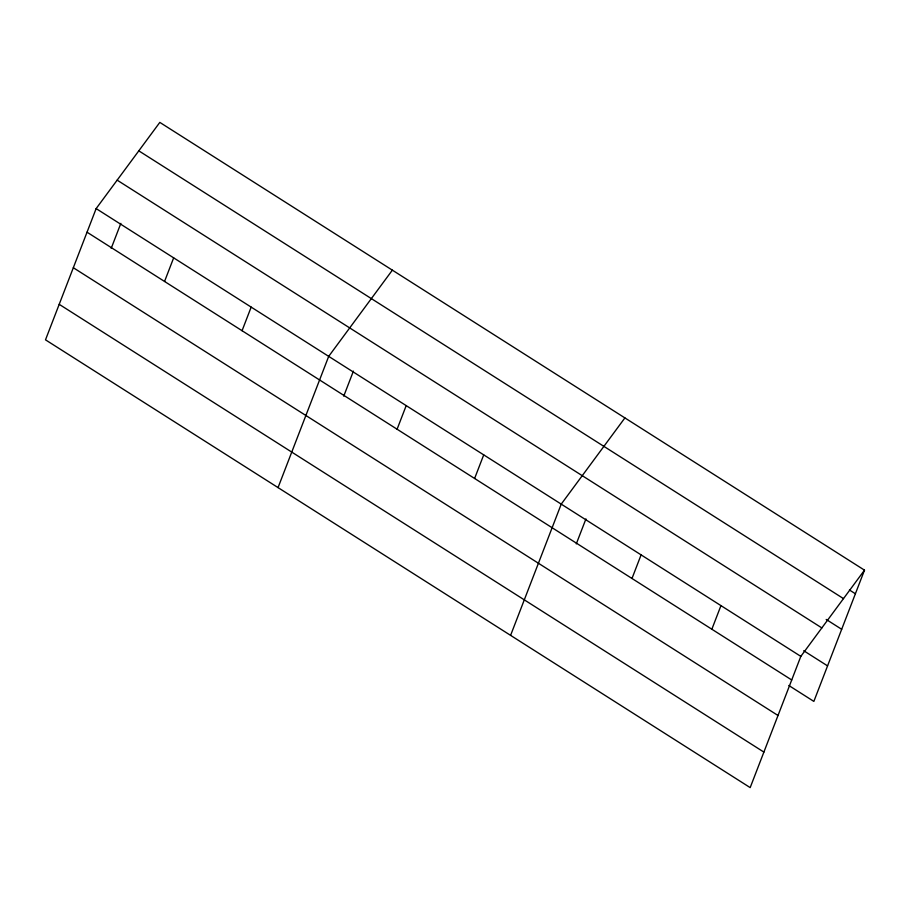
<?xml version="1.0" encoding="UTF-8"?>
<svg xmlns="http://www.w3.org/2000/svg" width="910" height="910" viewBox="0 0 910 910"><rect width="100%" height="100%" fill="white"/><g stroke="black" fill="none" stroke-linecap="round" stroke-linejoin="round"><path stroke-width="1.36" d="M96.141 208.595L45.5 339.839L750.181 787.605L800.823 656.372L864.5 570.16L159.819 122.395L96.141 208.595L800.823 656.372M111.202 248.373L120.848 223.371M164.551 281.463L173.662 257.849M242.06 330.717L251.171 307.114M278.05 487.601L328.692 356.367L392.358 270.156M343.752 396.134L353.399 371.132M397.09 429.224L406.201 405.621M474.611 478.478L483.722 454.875M510.59 635.373L561.231 504.129L624.908 417.917M576.292 543.896L585.938 518.905M631.995 578.476L641.095 554.872M711.859 629.219L720.959 605.616M864.5 570.16L813.858 701.405L788.822 685.492M849.428 589.976L855.389 593.764M138.809 150.844L843.49 598.609M826.189 619.437L841.682 629.288M117.151 180.146L821.844 627.923M803.723 650.73L827.565 665.881M87.03 232.198L791.723 679.975M73.323 267.722L778.016 715.487M59.207 304.327L763.888 752.092"/></g></svg>
